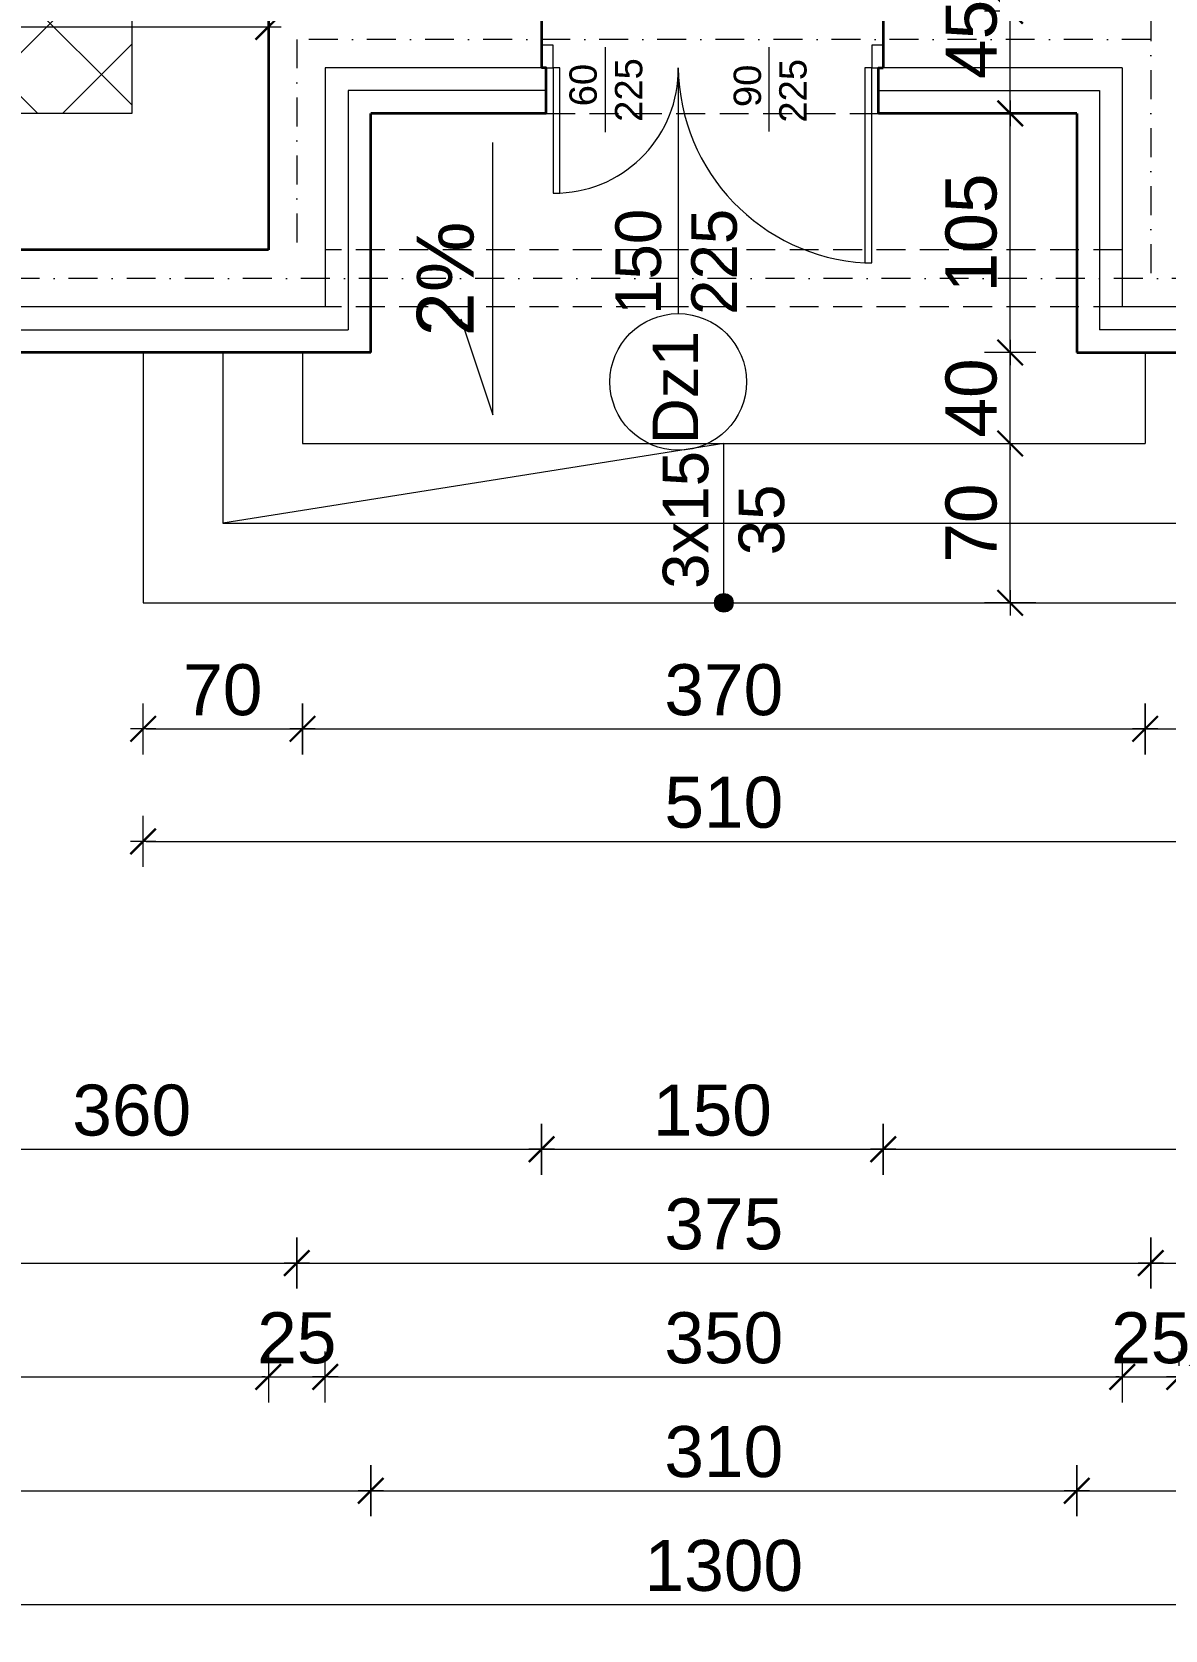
# Model space of a CAD drawing. Header units: millimetres. Extents: x -13512 to 8923, y -6533 to 5096.
# Drawn here: x 3405 to 3902, y 2607 to 3309 of the extents above; entities that cross this region are included whole.
import ezdxf

# ---------------------------------------------------------------- set-up
doc = ezdxf.new("R2010")
doc.units = ezdxf.units.MM
doc.linetypes.add('DASHDOT', pattern=[25.4, 12.7, -6.35, 0, -6.35])
doc.linetypes.add('DASHED', pattern=[19.05, 12.7, -6.35])
doc.layers.get('0').update_dxf_attribs({"lineweight": 0})
doc.layers.add('A-meble', color=7, linetype='Continuous', lineweight=5, true_color=0x8a8a8a)
for name, color, linetype, lineweight in [('A-murowane', 3, 'Continuous', 35), ('A-osie', 7, 'DASHDOT', 5), ('A-pod', 6, 'DASHED', 15), ('A-schody', 2, 'Continuous', 5), ('A-stolarka', 1, 'Continuous', 5), ('A-w.ocieplenie', 4, 'BATTING', 5), ('A-wykończenie', 4, 'Continuous', 5), ('A17_OPIS_WARSTW', 22, 'Continuous', 9), ('B-opis', 7, 'Continuous', 0)]:
    doc.layers.add(name, color=color, linetype=linetype, lineweight=lineweight)
doc.styles.get("Standard").update_dxf_attribs({"font": 'arial.ttf'})
doc.linetypes.add('BATTING', pattern='A,0.00254,-2.54,[134,ltypeshp.shx,S=2.54,R=0,X=-2.54,Y=0],-5.08,[134,ltypeshp.shx,S=2.54,R=180,X=2.54,Y=0],-2.54', length=10.16254)
doc.dimstyles.new('PM-100', dxfattribs={"dimscale": 2.8, "dimtxt": 8, "dimasz": 0.5, "dimexe": 0, "dimexo": 0, "dimgap": 2, "dimtad": 1, "dimdec": 1, "dimrnd": 0.1, "dimzin": 13, "dimdsep": 46, "dimtxsty": 'Standard', "dimblk": 'Q', "dimcen": 0, "dimse1": 1, "dimse2": 1, "dimclrd": 256, "dimclre": 251, "dimclrt": 41, "dimadec": 1, "dimazin": 0, "dimtfac": 1, "dimtdec": 1, "dimtix": 1, "dimtmove": 1, "dimatfit": 0, "dimldrblk": 'NONE', "dimfxl": 1, "dimtolj": 1, "dimtzin": 13, "dimlwd": -1, "dimlwe": 0, "dimarcsym": 0})

# ---------------------------------------------------------------- blocks, each defined once
blk = doc.blocks.new('Q')
for p, q in [((0, 8), (0, -8)), ((-4, 0), (4, 0))]:
    blk.add_line(p, q)
at = {"const_width": 0.7}
blk.add_lwpolyline([(4, 4), (-4, -4)], dxfattribs=at)
blk = doc.blocks.new('*D59')
at = {"layer": 'A17_OPIS_WARSTW', "transparency": 16777216}
blk.add_line((3104.72, 3311.29), (3506.92, 3311.29), dxfattribs=at)
at = {"layer": 'Defpoints', "color": 0, "transparency": 16777216}
for p in [(3103.32, 3311.29), (3508.32, 3311.29), (3508.32, 3311.29)]:
    blk.add_point(p, dxfattribs=at)
at = {"layer": 'A17_OPIS_WARSTW', "transparency": 16777216, "xscale": 1.4, "yscale": 1.4, "zscale": 1.4, "rotation": 180}
blk.add_blockref('Q', (3103.32, 3311.29), dxfattribs=at)
at = {"layer": 'A17_OPIS_WARSTW', "transparency": 16777216, "xscale": 1.4, "yscale": 1.4, "zscale": 1.4}
blk.add_blockref('Q', (3508.32, 3311.29), dxfattribs=at)
at = {"layer": 'A17_OPIS_WARSTW', "color": 41, "transparency": 16777216, "insert": (3305.82, 3328.32), "char_height": 22.4, "attachment_point": 5}
blk.add_mtext('\\A1;405', dxfattribs=at)
blk = doc.blocks.new('_None')
blk = doc.blocks.new('*D77')
at = {"layer": 'A17_OPIS_WARSTW', "transparency": 16777216}
blk.add_line((3454.72, 3002.94), (3521.92, 3002.94), dxfattribs=at)
at = {"layer": 'Defpoints', "color": 0, "transparency": 16777216}
for p in [(3523.32, 3128.29), (3453.32, 3058.29), (3523.32, 3002.94)]:
    blk.add_point(p, dxfattribs=at)
at = {"layer": 'A17_OPIS_WARSTW', "transparency": 16777216, "xscale": 1.4, "yscale": 1.4, "zscale": 1.4, "rotation": 180}
blk.add_blockref('Q', (3453.32, 3002.94), dxfattribs=at)
at = {"layer": 'A17_OPIS_WARSTW', "transparency": 16777216, "xscale": 1.4, "yscale": 1.4, "zscale": 1.4}
blk.add_blockref('Q', (3523.32, 3002.94), dxfattribs=at)
at = {"layer": 'A17_OPIS_WARSTW', "color": 41, "transparency": 16777216, "insert": (3488.32, 3019.98), "char_height": 22.4, "attachment_point": 5}
blk.add_mtext('\\A1;70', dxfattribs=at)
blk = doc.blocks.new('*D78')
at = {"layer": 'A17_OPIS_WARSTW', "transparency": 16777216}
blk.add_line((3524.72, 3002.94), (3891.92, 3002.94), dxfattribs=at)
at = {"layer": 'Defpoints', "color": 0, "transparency": 16777216}
for p in [(3523.32, 3128.29), (3893.32, 3128.29), (3893.32, 3002.94)]:
    blk.add_point(p, dxfattribs=at)
at = {"layer": 'A17_OPIS_WARSTW', "transparency": 16777216, "xscale": 1.4, "yscale": 1.4, "zscale": 1.4, "rotation": 180}
blk.add_blockref('Q', (3523.32, 3002.94), dxfattribs=at)
at = {"layer": 'A17_OPIS_WARSTW', "transparency": 16777216, "xscale": 1.4, "yscale": 1.4, "zscale": 1.4}
blk.add_blockref('Q', (3893.32, 3002.94), dxfattribs=at)
at = {"layer": 'A17_OPIS_WARSTW', "color": 41, "transparency": 16777216, "insert": (3708.32, 3019.99), "char_height": 22.4, "attachment_point": 5}
blk.add_mtext('\\A1;370', dxfattribs=at)
blk = doc.blocks.new('*D79')
at = {"layer": 'A17_OPIS_WARSTW', "transparency": 16777216}
blk.add_line((3894.72, 3002.94), (3961.92, 3002.94), dxfattribs=at)
at = {"layer": 'Defpoints', "color": 0, "transparency": 16777216}
for p in [(3893.32, 3128.29), (3963.32, 3058.29), (3963.32, 3002.94)]:
    blk.add_point(p, dxfattribs=at)
at = {"layer": 'A17_OPIS_WARSTW', "transparency": 16777216, "xscale": 1.4, "yscale": 1.4, "zscale": 1.4, "rotation": 180}
blk.add_blockref('Q', (3893.32, 3002.94), dxfattribs=at)
at = {"layer": 'A17_OPIS_WARSTW', "transparency": 16777216, "xscale": 1.4, "yscale": 1.4, "zscale": 1.4}
blk.add_blockref('Q', (3963.32, 3002.94), dxfattribs=at)
at = {"layer": 'A17_OPIS_WARSTW', "color": 41, "transparency": 16777216, "insert": (3928.32, 3019.98), "char_height": 22.4, "attachment_point": 5}
blk.add_mtext('\\A1;70', dxfattribs=at)
blk = doc.blocks.new('*D80')
at = {"layer": 'A17_OPIS_WARSTW', "transparency": 16777216}
blk.add_line((3454.72, 2953.51), (3961.92, 2953.51), dxfattribs=at)
at = {"layer": 'Defpoints', "color": 0, "transparency": 16777216}
for p in [(3453.32, 3058.29), (3963.32, 3058.29), (3963.32, 2953.51)]:
    blk.add_point(p, dxfattribs=at)
at = {"layer": 'A17_OPIS_WARSTW', "transparency": 16777216, "xscale": 1.4, "yscale": 1.4, "zscale": 1.4, "rotation": 180}
blk.add_blockref('Q', (3453.32, 2953.51), dxfattribs=at)
at = {"layer": 'A17_OPIS_WARSTW', "transparency": 16777216, "xscale": 1.4, "yscale": 1.4, "zscale": 1.4}
blk.add_blockref('Q', (3963.32, 2953.51), dxfattribs=at)
at = {"layer": 'A17_OPIS_WARSTW', "color": 41, "transparency": 16777216, "insert": (3708.32, 2970.55), "char_height": 22.4, "attachment_point": 5}
blk.add_mtext('\\A1;510', dxfattribs=at)
blk = doc.blocks.new('*D81')
at = {"layer": 'A17_OPIS_WARSTW', "transparency": 16777216}
blk.add_line((3834.07, 3059.69), (3834.07, 3126.89), dxfattribs=at)
at = {"layer": 'Defpoints', "color": 0, "transparency": 16777216}
for p in [(3834.07, 3128.29), (3834.07, 3128.29), (3834.07, 3058.29)]:
    blk.add_point(p, dxfattribs=at)
at = {"layer": 'A17_OPIS_WARSTW', "transparency": 16777216, "xscale": 1.4, "yscale": 1.4, "zscale": 1.4}
for p, rotation in [((3834.07, 3128.29), 90), ((3834.07, 3058.29), 270)]:
    blk.add_blockref('Q', p, dxfattribs=dict(at, rotation=rotation))
at = {"layer": 'A17_OPIS_WARSTW', "color": 41, "transparency": 16777216, "insert": (3817.03, 3093.29), "char_height": 22.4, "attachment_point": 5, "rotation": 90}
blk.add_mtext('\\A1;70', dxfattribs=at)
blk = doc.blocks.new('*D82')
at = {"layer": 'A17_OPIS_WARSTW', "transparency": 16777216}
for p, q in [((3834.07, 3169.69), (3834.07, 3171.09)), ((3834.07, 3128.29), (3834.07, 3168.29)), ((3834.07, 3126.89), (3834.07, 3125.49))]:
    blk.add_line(p, q, dxfattribs=at)
at = {"layer": 'Defpoints', "color": 0, "transparency": 16777216}
for p in [(3834.07, 3168.29), (3876.96, 3168.29), (3834.07, 3128.29)]:
    blk.add_point(p, dxfattribs=at)
at = {"layer": 'A17_OPIS_WARSTW', "transparency": 16777216, "xscale": 1.4, "yscale": 1.4, "zscale": 1.4}
for p, rotation in [((3834.07, 3168.29), 270), ((3834.07, 3128.29), 90)]:
    blk.add_blockref('Q', p, dxfattribs=dict(at, rotation=rotation))
at = {"layer": 'A17_OPIS_WARSTW', "color": 41, "transparency": 16777216, "insert": (3817.03, 3148.29), "char_height": 22.4, "attachment_point": 5, "rotation": 90}
blk.add_mtext('\\A1;40', dxfattribs=at)
blk = doc.blocks.new('*D83')
at = {"layer": 'A17_OPIS_WARSTW', "transparency": 16777216}
blk.add_line((3834.07, 3169.69), (3834.07, 3271.89), dxfattribs=at)
at = {"layer": 'Defpoints', "color": 0, "transparency": 16777216}
for p in [(3834.07, 3273.29), (3876.96, 3273.29), (3876.96, 3168.29)]:
    blk.add_point(p, dxfattribs=at)
at = {"layer": 'A17_OPIS_WARSTW', "transparency": 16777216, "xscale": 1.4, "yscale": 1.4, "zscale": 1.4}
for p, rotation in [((3834.07, 3273.29), 90), ((3834.07, 3168.29), 270)]:
    blk.add_blockref('Q', p, dxfattribs=dict(at, rotation=rotation))
at = {"layer": 'A17_OPIS_WARSTW', "color": 41, "transparency": 16777216, "insert": (3817.03, 3220.79), "char_height": 22.4, "attachment_point": 5, "rotation": 90}
blk.add_mtext('\\A1;105', dxfattribs=at)
blk = doc.blocks.new('*D84')
at = {"layer": 'A17_OPIS_WARSTW', "transparency": 16777216}
blk.add_line((3834.07, 3274.69), (3834.07, 3316.89), dxfattribs=at)
at = {"layer": 'Defpoints', "color": 0, "transparency": 16777216}
for p in [(3834.07, 3318.29), (3834.07, 3318.29), (3876.96, 3273.29)]:
    blk.add_point(p, dxfattribs=at)
at = {"layer": 'A17_OPIS_WARSTW', "transparency": 16777216, "xscale": 1.4, "yscale": 1.4, "zscale": 1.4}
for p, rotation in [((3834.07, 3318.29), 90), ((3834.07, 3273.29), 270)]:
    blk.add_blockref('Q', p, dxfattribs=dict(at, rotation=rotation))
at = {"layer": 'A17_OPIS_WARSTW', "color": 41, "transparency": 16777216, "insert": (3817.08, 3305.79), "char_height": 22.4, "attachment_point": 5, "rotation": 90}
blk.add_mtext('\\A1;45', dxfattribs=at)
blk = doc.blocks.new('*D109')
at = {"layer": 'A17_OPIS_WARSTW', "transparency": 16777216}
blk.add_line((3269.72, 2818.29), (3626.92, 2818.29), dxfattribs=at)
at = {"layer": 'Defpoints', "color": 0, "transparency": 16777216}
for p in [(3628.32, 3305.79), (3268.32, 3200.79), (3628.32, 2818.29)]:
    blk.add_point(p, dxfattribs=at)
at = {"layer": 'A17_OPIS_WARSTW', "transparency": 16777216, "xscale": 1.4, "yscale": 1.4, "zscale": 1.4, "rotation": 180}
blk.add_blockref('Q', (3268.32, 2818.29), dxfattribs=at)
at = {"layer": 'A17_OPIS_WARSTW', "transparency": 16777216, "xscale": 1.4, "yscale": 1.4, "zscale": 1.4}
blk.add_blockref('Q', (3628.32, 2818.29), dxfattribs=at)
at = {"layer": 'A17_OPIS_WARSTW', "color": 41, "transparency": 16777216, "insert": (3448.32, 2835.33), "char_height": 22.4, "attachment_point": 5}
blk.add_mtext('\\A1;360', dxfattribs=at)
blk = doc.blocks.new('*D110')
at = {"layer": 'A17_OPIS_WARSTW', "transparency": 16777216}
blk.add_line((3629.72, 2818.29), (3776.92, 2818.29), dxfattribs=at)
at = {"layer": 'Defpoints', "color": 0, "transparency": 16777216}
for p in [(3628.32, 3305.79), (3778.32, 3305.79), (3778.32, 2818.29)]:
    blk.add_point(p, dxfattribs=at)
at = {"layer": 'A17_OPIS_WARSTW', "transparency": 16777216, "xscale": 1.4, "yscale": 1.4, "zscale": 1.4, "rotation": 180}
blk.add_blockref('Q', (3628.32, 2818.29), dxfattribs=at)
at = {"layer": 'A17_OPIS_WARSTW', "transparency": 16777216, "xscale": 1.4, "yscale": 1.4, "zscale": 1.4}
blk.add_blockref('Q', (3778.32, 2818.29), dxfattribs=at)
at = {"layer": 'A17_OPIS_WARSTW', "color": 41, "transparency": 16777216, "insert": (3703.32, 2835.32), "char_height": 22.4, "attachment_point": 5}
blk.add_mtext('\\A1;150', dxfattribs=at)
blk = doc.blocks.new('*D111')
at = {"layer": 'A17_OPIS_WARSTW', "transparency": 16777216}
blk.add_line((3779.72, 2818.29), (4146.92, 2818.29), dxfattribs=at)
at = {"layer": 'Defpoints', "color": 0, "transparency": 16777216}
for p in [(3778.32, 3305.79), (4148.32, 3200.79), (4148.32, 2818.29)]:
    blk.add_point(p, dxfattribs=at)
at = {"layer": 'A17_OPIS_WARSTW', "transparency": 16777216, "xscale": 1.4, "yscale": 1.4, "zscale": 1.4, "rotation": 180}
blk.add_blockref('Q', (3778.32, 2818.29), dxfattribs=at)
at = {"layer": 'A17_OPIS_WARSTW', "transparency": 16777216, "xscale": 1.4, "yscale": 1.4, "zscale": 1.4}
blk.add_blockref('Q', (4148.32, 2818.29), dxfattribs=at)
at = {"layer": 'A17_OPIS_WARSTW', "color": 41, "transparency": 16777216, "insert": (3963.32, 2835.33), "char_height": 22.4, "attachment_point": 5}
blk.add_mtext('\\A1;370', dxfattribs=at)
blk = doc.blocks.new('*D115')
at = {"layer": 'A17_OPIS_WARSTW', "transparency": 16777216}
blk.add_line((3092.22, 2768.29), (3519.42, 2768.29), dxfattribs=at)
at = {"layer": 'Defpoints', "color": 0, "transparency": 16777216}
for p in [(3520.82, 3213.29), (3090.82, 3200.79), (3520.82, 2768.29)]:
    blk.add_point(p, dxfattribs=at)
at = {"layer": 'A17_OPIS_WARSTW', "transparency": 16777216, "xscale": 1.4, "yscale": 1.4, "zscale": 1.4, "rotation": 180}
blk.add_blockref('Q', (3090.82, 2768.29), dxfattribs=at)
at = {"layer": 'A17_OPIS_WARSTW', "transparency": 16777216, "xscale": 1.4, "yscale": 1.4, "zscale": 1.4}
blk.add_blockref('Q', (3520.82, 2768.29), dxfattribs=at)
at = {"layer": 'A17_OPIS_WARSTW', "color": 41, "transparency": 16777216, "insert": (3305.82, 2785.33), "char_height": 22.4, "attachment_point": 5}
blk.add_mtext('\\A1;430', dxfattribs=at)
blk = doc.blocks.new('*D116')
at = {"layer": 'A17_OPIS_WARSTW', "transparency": 16777216}
blk.add_line((3522.22, 2768.29), (3894.42, 2768.29), dxfattribs=at)
at = {"layer": 'Defpoints', "color": 0, "transparency": 16777216}
for p in [(3520.82, 3213.29), (3895.82, 3200.79), (3895.82, 2768.29)]:
    blk.add_point(p, dxfattribs=at)
at = {"layer": 'A17_OPIS_WARSTW', "transparency": 16777216, "xscale": 1.4, "yscale": 1.4, "zscale": 1.4, "rotation": 180}
blk.add_blockref('Q', (3520.82, 2768.29), dxfattribs=at)
at = {"layer": 'A17_OPIS_WARSTW', "transparency": 16777216, "xscale": 1.4, "yscale": 1.4, "zscale": 1.4}
blk.add_blockref('Q', (3895.82, 2768.29), dxfattribs=at)
at = {"layer": 'A17_OPIS_WARSTW', "color": 41, "transparency": 16777216, "insert": (3708.32, 2785.33), "char_height": 22.4, "attachment_point": 5}
blk.add_mtext('\\A1;375', dxfattribs=at)
blk = doc.blocks.new('*D117')
at = {"layer": 'A17_OPIS_WARSTW', "transparency": 16777216}
blk.add_line((3897.22, 2768.29), (4324.42, 2768.29), dxfattribs=at)
at = {"layer": 'Defpoints', "color": 0, "transparency": 16777216}
for p in [(3895.82, 3200.79), (4325.82, 3200.79), (4325.82, 2768.29)]:
    blk.add_point(p, dxfattribs=at)
at = {"layer": 'A17_OPIS_WARSTW', "transparency": 16777216, "xscale": 1.4, "yscale": 1.4, "zscale": 1.4, "rotation": 180}
blk.add_blockref('Q', (3895.82, 2768.29), dxfattribs=at)
at = {"layer": 'A17_OPIS_WARSTW', "transparency": 16777216, "xscale": 1.4, "yscale": 1.4, "zscale": 1.4}
blk.add_blockref('Q', (4325.82, 2768.29), dxfattribs=at)
at = {"layer": 'A17_OPIS_WARSTW', "color": 41, "transparency": 16777216, "insert": (4110.82, 2785.33), "char_height": 22.4, "attachment_point": 5}
blk.add_mtext('\\A1;430', dxfattribs=at)
blk = doc.blocks.new('*D121')
at = {"layer": 'A17_OPIS_WARSTW', "transparency": 16777216}
blk.add_line((3104.72, 2718.29), (3506.92, 2718.29), dxfattribs=at)
at = {"layer": 'Defpoints', "color": 0, "transparency": 16777216}
for p in [(3103.32, 3286.29), (3508.32, 3213.29), (3508.32, 2718.29)]:
    blk.add_point(p, dxfattribs=at)
at = {"layer": 'A17_OPIS_WARSTW', "transparency": 16777216, "xscale": 1.4, "yscale": 1.4, "zscale": 1.4, "rotation": 180}
blk.add_blockref('Q', (3103.32, 2718.29), dxfattribs=at)
at = {"layer": 'A17_OPIS_WARSTW', "transparency": 16777216, "xscale": 1.4, "yscale": 1.4, "zscale": 1.4}
blk.add_blockref('Q', (3508.32, 2718.29), dxfattribs=at)
at = {"layer": 'A17_OPIS_WARSTW', "color": 41, "transparency": 16777216, "insert": (3305.82, 2735.32), "char_height": 22.4, "attachment_point": 5}
blk.add_mtext('\\A1;405', dxfattribs=at)
blk = doc.blocks.new('*D122')
at = {"layer": 'A17_OPIS_WARSTW', "transparency": 16777216}
for p, q in [((3506.92, 2718.29), (3505.52, 2718.29)), ((3508.32, 2718.29), (3533.32, 2718.29)), ((3534.72, 2718.29), (3536.12, 2718.29))]:
    blk.add_line(p, q, dxfattribs=at)
at = {"layer": 'Defpoints', "color": 0, "transparency": 16777216}
for p in [(3508.32, 3213.29), (3533.32, 3188.29), (3533.32, 2718.29)]:
    blk.add_point(p, dxfattribs=at)
at = {"layer": 'A17_OPIS_WARSTW', "transparency": 16777216, "xscale": 1.4, "yscale": 1.4, "zscale": 1.4}
blk.add_blockref('Q', (3508.32, 2718.29), dxfattribs=at)
at = {"layer": 'A17_OPIS_WARSTW', "transparency": 16777216, "xscale": 1.4, "yscale": 1.4, "zscale": 1.4, "rotation": 180}
blk.add_blockref('Q', (3533.32, 2718.29), dxfattribs=at)
at = {"layer": 'A17_OPIS_WARSTW', "color": 41, "transparency": 16777216, "insert": (3520.82, 2735.32), "char_height": 22.4, "attachment_point": 5}
blk.add_mtext('\\A1;25', dxfattribs=at)
blk = doc.blocks.new('*D123')
at = {"layer": 'A17_OPIS_WARSTW', "transparency": 16777216}
blk.add_line((3534.72, 2718.29), (3881.92, 2718.29), dxfattribs=at)
at = {"layer": 'Defpoints', "color": 0, "transparency": 16777216}
for p in [(3533.32, 3188.29), (3883.32, 3188.29), (3883.32, 2718.29)]:
    blk.add_point(p, dxfattribs=at)
at = {"layer": 'A17_OPIS_WARSTW', "transparency": 16777216, "xscale": 1.4, "yscale": 1.4, "zscale": 1.4, "rotation": 180}
blk.add_blockref('Q', (3533.32, 2718.29), dxfattribs=at)
at = {"layer": 'A17_OPIS_WARSTW', "transparency": 16777216, "xscale": 1.4, "yscale": 1.4, "zscale": 1.4}
blk.add_blockref('Q', (3883.32, 2718.29), dxfattribs=at)
at = {"layer": 'A17_OPIS_WARSTW', "color": 41, "transparency": 16777216, "insert": (3708.32, 2735.33), "char_height": 22.4, "attachment_point": 5}
blk.add_mtext('\\A1;350', dxfattribs=at)
blk = doc.blocks.new('*D124')
at = {"layer": 'A17_OPIS_WARSTW', "transparency": 16777216}
for p, q in [((3881.92, 2718.29), (3880.52, 2718.29)), ((3883.32, 2718.29), (3908.32, 2718.29)), ((3909.72, 2718.29), (3911.12, 2718.29))]:
    blk.add_line(p, q, dxfattribs=at)
at = {"layer": 'Defpoints', "color": 0, "transparency": 16777216}
for p in [(3908.32, 3213.29), (3883.32, 3188.29), (3908.32, 2718.29)]:
    blk.add_point(p, dxfattribs=at)
at = {"layer": 'A17_OPIS_WARSTW', "transparency": 16777216, "xscale": 1.4, "yscale": 1.4, "zscale": 1.4}
blk.add_blockref('Q', (3883.32, 2718.29), dxfattribs=at)
at = {"layer": 'A17_OPIS_WARSTW', "transparency": 16777216, "xscale": 1.4, "yscale": 1.4, "zscale": 1.4, "rotation": 180}
blk.add_blockref('Q', (3908.32, 2718.29), dxfattribs=at)
at = {"layer": 'A17_OPIS_WARSTW', "color": 41, "transparency": 16777216, "insert": (3895.82, 2735.32), "char_height": 22.4, "attachment_point": 5}
blk.add_mtext('\\A1;25', dxfattribs=at)
blk = doc.blocks.new('*D128')
at = {"layer": 'A17_OPIS_WARSTW', "transparency": 16777216}
blk.add_line((3059.72, 2668.29), (3551.92, 2668.29), dxfattribs=at)
at = {"layer": 'Defpoints', "color": 0, "transparency": 16777216}
for p in [(3058.32, 3168.29), (3553.32, 3168.29), (3553.32, 2668.29)]:
    blk.add_point(p, dxfattribs=at)
at = {"layer": 'A17_OPIS_WARSTW', "transparency": 16777216, "xscale": 1.4, "yscale": 1.4, "zscale": 1.4, "rotation": 180}
blk.add_blockref('Q', (3058.32, 2668.29), dxfattribs=at)
at = {"layer": 'A17_OPIS_WARSTW', "transparency": 16777216, "xscale": 1.4, "yscale": 1.4, "zscale": 1.4}
blk.add_blockref('Q', (3553.32, 2668.29), dxfattribs=at)
at = {"layer": 'A17_OPIS_WARSTW', "color": 41, "transparency": 16777216, "insert": (3305.82, 2685.32), "char_height": 22.4, "attachment_point": 5}
blk.add_mtext('\\A1;495', dxfattribs=at)
blk = doc.blocks.new('*D129')
at = {"layer": 'A17_OPIS_WARSTW', "transparency": 16777216}
blk.add_line((3554.72, 2668.29), (3861.92, 2668.29), dxfattribs=at)
at = {"layer": 'Defpoints', "color": 0, "transparency": 16777216}
for p in [(3553.32, 3168.29), (3863.32, 3168.29), (3863.32, 2668.29)]:
    blk.add_point(p, dxfattribs=at)
at = {"layer": 'A17_OPIS_WARSTW', "transparency": 16777216, "xscale": 1.4, "yscale": 1.4, "zscale": 1.4, "rotation": 180}
blk.add_blockref('Q', (3553.32, 2668.29), dxfattribs=at)
at = {"layer": 'A17_OPIS_WARSTW', "transparency": 16777216, "xscale": 1.4, "yscale": 1.4, "zscale": 1.4}
blk.add_blockref('Q', (3863.32, 2668.29), dxfattribs=at)
at = {"layer": 'A17_OPIS_WARSTW', "color": 41, "transparency": 16777216, "insert": (3708.32, 2685.33), "char_height": 22.4, "attachment_point": 5}
blk.add_mtext('\\A1;310', dxfattribs=at)
blk = doc.blocks.new('*D130')
at = {"layer": 'A17_OPIS_WARSTW', "transparency": 16777216}
blk.add_line((3864.72, 2668.29), (4356.92, 2668.29), dxfattribs=at)
at = {"layer": 'Defpoints', "color": 0, "transparency": 16777216}
for p in [(3863.32, 3168.29), (4358.32, 3168.29), (4358.32, 2668.29)]:
    blk.add_point(p, dxfattribs=at)
at = {"layer": 'A17_OPIS_WARSTW', "transparency": 16777216, "xscale": 1.4, "yscale": 1.4, "zscale": 1.4, "rotation": 180}
blk.add_blockref('Q', (3863.32, 2668.29), dxfattribs=at)
at = {"layer": 'A17_OPIS_WARSTW', "transparency": 16777216, "xscale": 1.4, "yscale": 1.4, "zscale": 1.4}
blk.add_blockref('Q', (4358.32, 2668.29), dxfattribs=at)
at = {"layer": 'A17_OPIS_WARSTW', "color": 41, "transparency": 16777216, "insert": (4110.82, 2685.32), "char_height": 22.4, "attachment_point": 5}
blk.add_mtext('\\A1;495', dxfattribs=at)
blk = doc.blocks.new('*D131')
at = {"layer": 'A17_OPIS_WARSTW', "transparency": 16777216}
blk.add_line((3059.72, 2618.29), (4356.92, 2618.29), dxfattribs=at)
at = {"layer": 'Defpoints', "color": 0, "transparency": 16777216}
for p in [(3058.32, 3168.29), (4358.32, 3168.29), (4358.32, 2618.29)]:
    blk.add_point(p, dxfattribs=at)
at = {"layer": 'A17_OPIS_WARSTW', "transparency": 16777216, "xscale": 1.4, "yscale": 1.4, "zscale": 1.4, "rotation": 180}
blk.add_blockref('Q', (3058.32, 2618.29), dxfattribs=at)
at = {"layer": 'A17_OPIS_WARSTW', "transparency": 16777216, "xscale": 1.4, "yscale": 1.4, "zscale": 1.4}
blk.add_blockref('Q', (4358.32, 2618.29), dxfattribs=at)
at = {"layer": 'A17_OPIS_WARSTW', "color": 41, "transparency": 16777216, "insert": (3708.32, 2635.33), "char_height": 22.4, "attachment_point": 5}
blk.add_mtext('\\A1;1300', dxfattribs=at)

msp = doc.modelspace()

# ---------------------------------------------------------------- hatches: boundary and pattern name
at = {"layer": 'A-meble'}
h = msp.add_hatch(dxfattribs=at)
h.set_pattern_fill('NET', color=256, scale=10, angle=45)
h.set_pattern_definition([(45, (0, 214.62), (-22.45064, 22.45064), []), (135, (0, 214.62), (-22.45064, -22.45064), [])])
h.paths.add_polyline_path([(3163.32, 3481.29), (3443.32, 3481.29), (3443.32, 3409.29), (3448.32, 3409.29), (3448.32, 3273.29), (3163.32, 3273.29)])
edge = h.paths.add_edge_path(flags=16)
edge.add_line((3303.32, 3481.29), (3443.32, 3481.29))
at = {"layer": 'A-schody', "ltscale": 0.8}
h = msp.add_hatch(color=256, dxfattribs=at)
h.dxf.hatch_style = 1
edge = h.paths.add_edge_path()
edge.add_arc((3708.32, 3058.29), 4.09, 0, 360)

# ---------------------------------------------------------------- linework, layer by layer
msp.add_lwpolyline([(3592.79, 3183.07), (3606.85, 3140.94), (3606.85, 3260.55)])
at = {"layer": 'A-meble'}
for p, q in [((3448.32, 3469.29), (3448.32, 3273.29)), ((3448.32, 3273.29), (3163.32, 3273.29))]:
    msp.add_line(p, q, dxfattribs=at)
at = {"layer": 'A-murowane'}
for p, q in [((3508.32, 3469.29), (3508.32, 3213.29)), ((3628.32, 3318.29), (3628.32, 3293.29)), ((3778.32, 3318.29), (3778.32, 3293.29)), ((3630.32, 3273.29), (3553.32, 3273.29)), ((3553.32, 3168.29), (3553.32, 3273.29)), ((3863.32, 3273.29), (3776.32, 3273.29)), ((3863.32, 3273.29), (3863.32, 3168.29)), ((3508.32, 3213.29), (3268.32, 3213.29)), ((3553.32, 3168.29), (3266.32, 3168.29)), ((3863.32, 3168.29), (4150.32, 3168.29))]:
    msp.add_line(p, q, dxfattribs=at)
for points in [[(3630.32, 3273.29), (3630.32, 3293.29), (3628.32, 3293.29)], [(3776.32, 3273.29), (3776.32, 3293.29), (3778.32, 3293.29)]]:
    msp.add_lwpolyline(points, dxfattribs=at)
at = {"layer": 'A-osie'}
for p, q in [((3895.82, 4235.79), (3895.82, 3200.79)), ((3895.82, 3305.79), (3520.82, 3305.79)), ((3520.82, 3305.79), (3520.82, 3213.29)), ((4325.82, 3200.79), (3090.82, 3200.79))]:
    msp.add_line(p, q, dxfattribs=at)
at = {"layer": 'A-pod'}
for p, q in [((3630.32, 3273.29), (3776.32, 3273.29)), ((3883.32, 3213.29), (3533.32, 3213.29)), ((3883.32, 3188.29), (3533.32, 3188.29))]:
    msp.add_line(p, q, dxfattribs=at)
at = {"layer": 'A-schody'}
for p, q in [((3453.32, 3168.29), (3453.32, 3058.29)), ((3488.32, 3168.29), (3488.32, 3093.29)), ((3523.32, 3168.29), (3523.32, 3128.29)), ((3893.32, 3168.29), (3893.32, 3128.29)), ((3708.32, 3128.29), (3488.32, 3093.29)), ((3523.32, 3128.29), (3893.32, 3128.29)), ((3708.32, 3058.29), (3708.32, 3128.29)), ((3488.32, 3093.29), (3928.32, 3093.29)), ((3453.32, 3058.29), (3963.32, 3058.29))]:
    msp.add_line(p, q, dxfattribs=at)
at = {"layer": 'A-schody', "ltscale": 0.8}
msp.add_circle((3708.32, 3058.29), 4.09, dxfattribs=at)
at = {"layer": 'A-stolarka'}
msp.add_line((3688.32, 3293.29), (3688.32, 3248.36), dxfattribs=at)
for points in [[(3633.32, 3303.29), (3628.32, 3303.29), (3628.32, 3293.29), (3633.32, 3293.29)], [(3778.32, 3303.29), (3773.32, 3303.29), (3773.32, 3293.29), (3778.32, 3293.29)], [(3636.32, 3293.29), (3633.32, 3293.29), (3633.32, 3238.31), (3636.32, 3238.31)], [(3773.32, 3293.29), (3770.32, 3293.29), (3770.32, 3207.61), (3773.32, 3207.61)]]:
    msp.add_lwpolyline(points, close=True, dxfattribs=at)
for centre, radius, start, end in [((3634.06, 3292.53), 54.27, 272.38942, 0.8013), ((3775.36, 3294.51), 87.04, 180.80306, 266.68451)]:
    msp.add_arc(centre, radius, start, end, dxfattribs=at)
at = {"layer": 'A-w.ocieplenie'}
for p, q in [((3630.32, 3283.29), (3543.32, 3283.29)), ((3543.32, 3283.29), (3543.32, 3178.29)), ((3776.32, 3283.29), (3873.32, 3283.29)), ((3873.32, 3283.29), (3873.32, 3178.29)), ((3266.32, 3178.29), (3543.32, 3178.29)), ((4150.32, 3178.29), (3873.32, 3178.29))]:
    msp.add_line(p, q, dxfattribs=at)
at = {"layer": 'A-wykończenie'}
for p, q in [((3628.32, 3293.29), (3533.32, 3293.29)), ((3533.32, 3293.29), (3533.32, 3188.29)), ((3883.32, 3293.29), (3778.32, 3293.29)), ((3883.32, 3293.29), (3883.32, 3188.29)), ((3533.32, 3188.29), (3268.32, 3188.29)), ((4123.32, 3188.29), (3883.32, 3188.29))]:
    msp.add_line(p, q, dxfattribs=at)
at = {"layer": 'B-opis'}
for p, q in [((3656.4, 3265.04), (3656.4, 3302.4)), ((3728.29, 3265.39), (3728.29, 3302.4)), ((3688.32, 3288.87), (3688.32, 3185.33))]:
    msp.add_line(p, q, dxfattribs=at)
msp.add_circle((3688.32, 3155.33), 30, dxfattribs=at)

# ---------------------------------------------------------------- texts
at = {"layer": 'B-opis', "rotation": 90}
for s, insert, char_height, attachment_point in [('60\\P\\pi-6.8324;225', (3640.52, 3276.4), 12, 1), ('90\\P\\pi-6.8324;225', (3712.65, 3276.06), 12, 1), ('150\\P225', (3660.71, 3231.39), 20, 3), ('2%', (3573.52, 3225.81), 25, 3), ('Dz1', (3677.06, 3177.69), 20, 3), ('\\pi-22.576;3x15 \\P\\pi-7.8214;35', (3681.49, 3087.01), 20, 1)]:
    msp.add_mtext_dynamic_manual_height_columns(s, width=13.1429, gutter_width=12.5, heights=[0], dxfattribs=dict(at, insert=insert, char_height=char_height, attachment_point=attachment_point))

# ---------------------------------------------------------------- dimensions: what is measured, and where the dimension line sits
at = {"layer": 'A17_OPIS_WARSTW'}
for base, p1, p2, picture, middle in [((3508.32, 3311.29), (3103.32, 3311.29), (3508.32, 3311.29), '*D59', (3305.82, 3328.32)), ((3628.32, 2818.29), (3268.32, 3200.79), (3628.32, 3305.79), '*D109', (3448.32, 2835.33)), ((3778.32, 2818.29), (3628.32, 3305.79), (3778.32, 3305.79), '*D110', (3703.32, 2835.32)), ((4148.32, 2818.29), (3778.32, 3305.79), (4148.32, 3200.79), '*D111', (3963.32, 2835.33)), ((3508.32, 2718.29), (3103.32, 3286.29), (3508.32, 3213.29), '*D121', (3305.82, 2735.32)), ((3520.82, 2768.29), (3090.82, 3200.79), (3520.82, 3213.29), '*D115', (3305.82, 2785.33)), ((3533.32, 2718.29), (3508.32, 3213.29), (3533.32, 3188.29), '*D122', (3520.82, 2735.32)), ((3895.82, 2768.29), (3520.82, 3213.29), (3895.82, 3200.79), '*D116', (3708.32, 2785.33)), ((3908.32, 2718.29), (3883.32, 3188.29), (3908.32, 3213.29), '*D124', (3895.82, 2735.32)), ((4325.82, 2768.29), (3895.82, 3200.79), (4325.82, 3200.79), '*D117', (4110.82, 2785.33)), ((3883.32, 2718.29), (3533.32, 3188.29), (3883.32, 3188.29), '*D123', (3708.32, 2735.33)), ((3553.32, 2668.29), (3058.32, 3168.29), (3553.32, 3168.29), '*D128', (3305.82, 2685.32)), ((4358.32, 2618.29), (3058.32, 3168.29), (4358.32, 3168.29), '*D131', (3708.32, 2635.33)), ((3863.32, 2668.29), (3553.32, 3168.29), (3863.32, 3168.29), '*D129', (3708.32, 2685.33)), ((4358.32, 2668.29), (3863.32, 3168.29), (4358.32, 3168.29), '*D130', (4110.82, 2685.32)), ((3523.32, 3002.94), (3453.32, 3058.29), (3523.32, 3128.29), '*D77', (3488.32, 3019.98)), ((3893.32, 3002.94), (3523.32, 3128.29), (3893.32, 3128.29), '*D78', (3708.32, 3019.99)), ((3963.32, 3002.94), (3893.32, 3128.29), (3963.32, 3058.29), '*D79', (3928.32, 3019.98)), ((3963.32, 2953.51), (3453.32, 3058.29), (3963.32, 3058.29), '*D80', (3708.32, 2970.55))]:
    dim = msp.add_linear_dim(base=base, p1=p1, p2=p2, dimstyle='PM-100', dxfattribs=at)
    dim.commit()
    dim.dimension.update_dxf_attribs({"geometry": picture, "text_midpoint": middle})
dim = msp.add_linear_dim(base=(3834.07, 3318.29), p1=(3876.96, 3273.29), p2=(3834.07, 3318.29), angle=90, dimstyle='PM-100', dxfattribs=at)
dim.commit()
dim.dimension.update_dxf_attribs({"geometry": '*D84', "text_midpoint": (3834.07, 3305.79), "dimtype": 160})
for base, p1, p2, picture, middle in [((3834.07, 3273.29), (3876.96, 3168.29), (3876.96, 3273.29), '*D83', (3817.03, 3220.79)), ((3834.07, 3168.29), (3834.07, 3128.29), (3876.96, 3168.29), '*D82', (3817.03, 3148.29)), ((3834.07, 3128.29), (3834.07, 3058.29), (3834.07, 3128.29), '*D81', (3817.03, 3093.29))]:
    dim = msp.add_linear_dim(base=base, p1=p1, p2=p2, angle=90, dimstyle='PM-100', dxfattribs=at)
    dim.commit()
    dim.dimension.update_dxf_attribs({"geometry": picture, "text_midpoint": middle})

doc.saveas('drawing.dxf')
